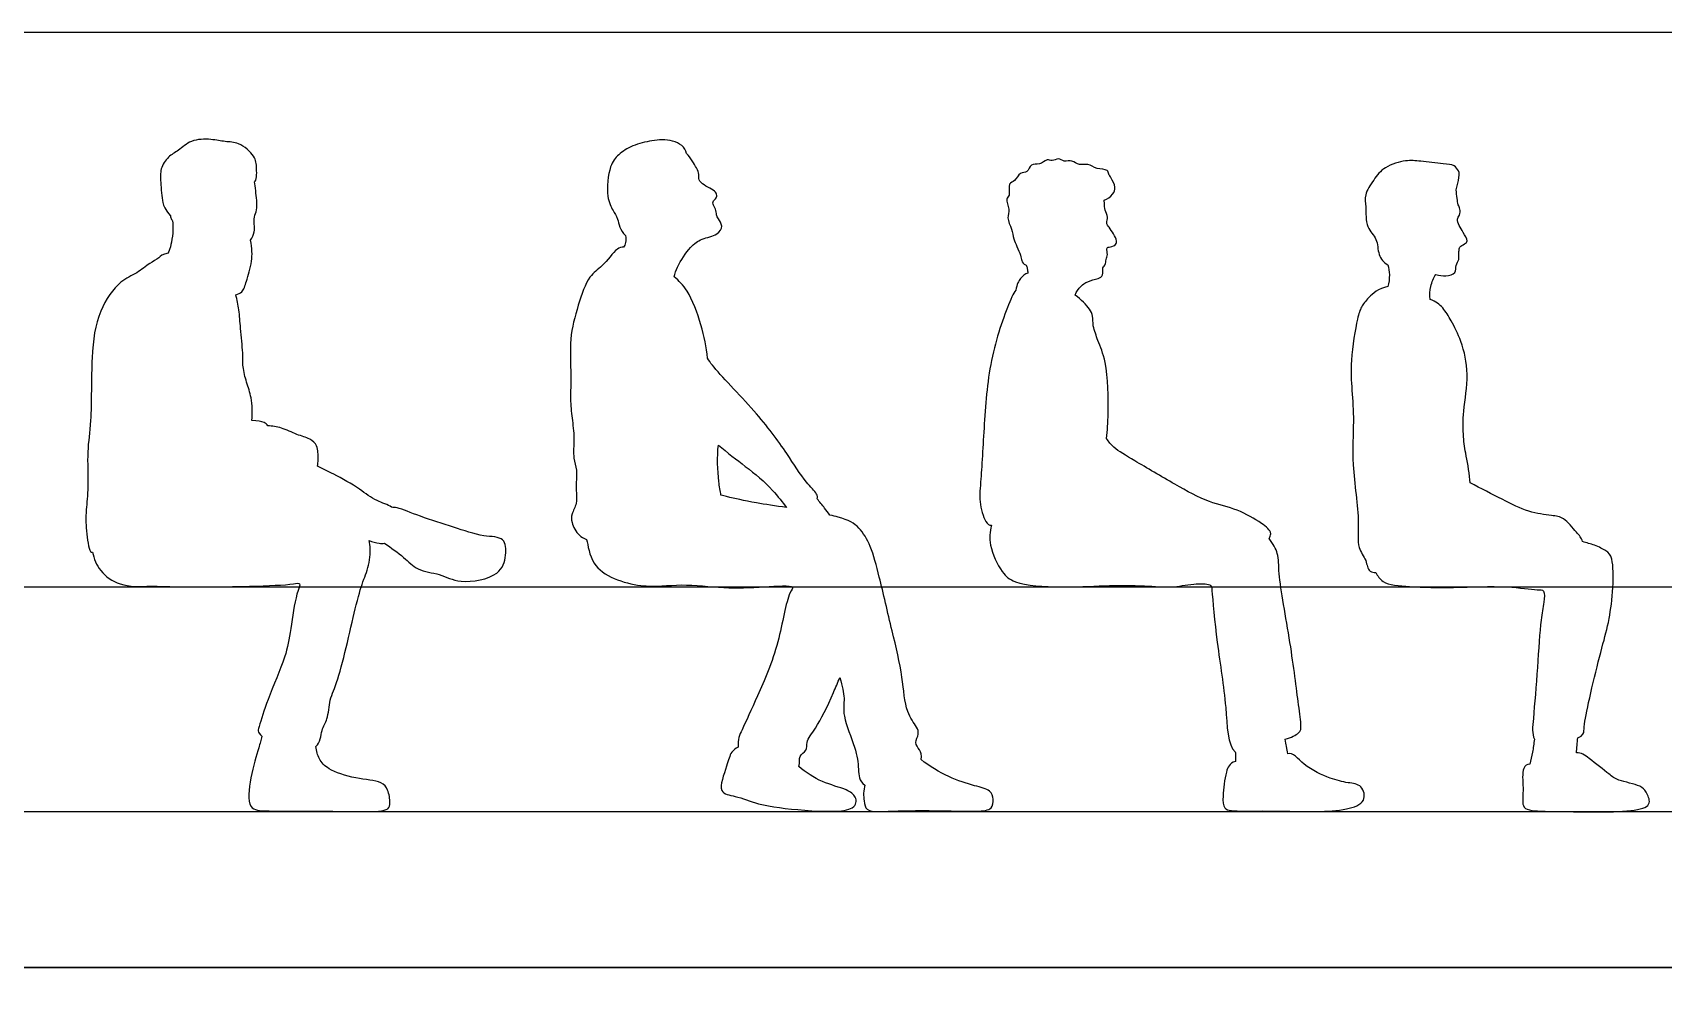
# Model space of a CAD drawing. Header units: millimetres. Extents: x 11.2 to 50.9, y -0.3 to 14.1.
# Drawn here: x 14.956 to 18.278, y 12.165 to 14.108 of the extents above; entities that cross this region are included whole.
import ezdxf

# ---------------------------------------------------------------- set-up
doc = ezdxf.new("R2010")
doc.units = ezdxf.units.MM
for name, color, linetype, true_color in [('AG-DIAGRAM', 7, 'Continuous', 0xfecc66), ('AG-GUIDES', 7, 'Continuous', 0xcccccc), ('AG-OUTLINE', 7, 'Continuous', 0x8000ff), ('X-VPRT', 6, 'Continuous', 0xff00ff)]:
    doc.layers.add(name, color=color, linetype=linetype, true_color=true_color)

msp = doc.modelspace()

# ---------------------------------------------------------------- linework, layer by layer
at = {"layer": 'AG-DIAGRAM'}
msp.add_line((11.4354, 12.5213), (21.0321, 12.5213), dxfattribs=at)
at = {"layer": 'AG-GUIDES'}
msp.add_line((11.4354, 12.9785), (21.0321, 12.9785), dxfattribs=at)
at = {"layer": 'AG-OUTLINE'}
for points, knots in [([(15.4076, 13.8041), (15.4124, 13.8058), (15.4122, 13.834), (15.4097, 13.8567), (15.3762, 13.8856), (15.3479, 13.8848), (15.3192, 13.8917), (15.2775, 13.8906), (15.2535, 13.8673), (15.2311, 13.8563), (15.2148, 13.8298), (15.2164, 13.8037), (15.2192, 13.7624), (15.2248, 13.7496), (15.2362, 13.7343)], [-3.731337, -3.731337, -3.731337, -3.731337, -3.434784, -3.141213, -2.780078, -2.478363, -2.165986, -1.803033, -1.47787, -1.19219, -0.887407, -0.587882, -0.226499, 0, 0, 0, 0]), ([(16.288, 13.8616), (16.2861, 13.8749), (16.258, 13.8922), (16.2177, 13.8883), (16.1782, 13.8793), (16.1482, 13.8599), (16.1296, 13.836), (16.1234, 13.7744), (16.1374, 13.7455), (16.1492, 13.7297), (16.1519, 13.7048), (16.1637, 13.6943)], [4.763986, 4.763986, 4.763986, 4.763986, 5.134912, 5.541936, 5.940618, 6.305426, 6.646688, 7.131828, 7.480218, 7.759648, 8.112764, 8.112764, 8.112764, 8.112764]), ([(16.2628, 13.6106), (16.2642, 13.617), (16.2701, 13.6355), (16.2948, 13.6715), (16.3178, 13.6889), (16.351, 13.6939), (16.3633, 13.7135), (16.3529, 13.7286), (16.3483, 13.7361), (16.3485, 13.7486), (16.3414, 13.7582), (16.3412, 13.7638), (16.3477, 13.7692), (16.3508, 13.7763), (16.3457, 13.7866), (16.3312, 13.7918), (16.3175, 13.802), (16.3125, 13.8078), (16.3139, 13.8201), (16.3082, 13.8326), (16.2962, 13.853), (16.288, 13.8616)], [0.122367, 0.122367, 0.122367, 0.122367, 0.332115, 0.735896, 1.052064, 1.381383, 1.634672, 1.86987, 2.043388, 2.245496, 2.444039, 2.570382, 2.735011, 2.891121, 3.074212, 3.305423, 3.545771, 3.702133, 3.894077, 4.11188, 4.460766, 4.460766, 4.460766, 4.460766]), ([(17.1386, 13.7668), (17.1454, 13.7677), (17.1573, 13.7785), (17.1633, 13.7926), (17.1535, 13.8119), (17.1479, 13.8188), (17.1469, 13.8304), (17.1226, 13.8284), (17.1069, 13.8427), (17.0878, 13.8358), (17.0739, 13.8495), (17.0574, 13.8436), (17.0455, 13.8535), (17.0331, 13.8449), (17.0217, 13.8517), (17.0079, 13.8367), (16.9884, 13.8428), (16.9839, 13.8209), (16.9664, 13.8246), (16.9578, 13.8041), (16.9421, 13.802), (16.9484, 13.7753), (16.9366, 13.7695), (16.948, 13.7473), (16.9393, 13.7303), (16.9515, 13.708), (16.9535, 13.6876), (16.9611, 13.6725), (16.9688, 13.6544), (16.9707, 13.6438), (16.9734, 13.6365), (16.9802, 13.6342)], [3.784657, 3.784657, 3.784657, 3.784657, 4.050677, 4.273644, 4.534016, 4.710958, 4.878664, 5.143993, 5.405652, 5.647555, 5.885609, 6.114528, 6.324743, 6.530574, 6.720256, 6.963124, 7.197043, 7.430543, 7.644067, 7.898999, 8.101628, 8.374331, 8.555524, 8.819234, 9.065351, 9.347882, 9.610683, 9.850637, 10.10566, 10.30039, 10.483228, 10.483228, 10.483228, 10.483228]), ([(17.8561, 13.7874), (17.8645, 13.8198), (17.8604, 13.8261), (17.8524, 13.8391), (17.8285, 13.8405), (17.7829, 13.8462), (17.754, 13.8487), (17.7091, 13.8358), (17.6883, 13.8086), (17.6681, 13.7775), (17.673, 13.7531), (17.6706, 13.7101), (17.6972, 13.6888), (17.6953, 13.6559), (17.7081, 13.6395), (17.7165, 13.6349)], [3.78963, 3.78963, 3.78963, 3.78963, 4.013592, 4.264467, 4.589357, 5.051526, 5.430034, 5.878852, 6.282251, 6.681815, 7.019985, 7.453193, 7.832002, 8.215124, 8.54426, 8.54426, 8.54426, 8.54426]), ([(15.3995, 13.6853), (15.4028, 13.6905), (15.41, 13.701), (15.4046, 13.7334), (15.4151, 13.7455), (15.4099, 13.7866), (15.4086, 13.7979), (15.4076, 13.8041)], [0, 0, 0, 0, 0.246539, 0.558406, 0.785884, 1.141746, 1.389823, 1.389823, 1.389823, 1.389823]), ([(17.0798, 13.5733), (17.0824, 13.5798), (17.0906, 13.5917), (17.1045, 13.6015), (17.1263, 13.6062), (17.1382, 13.6126), (17.1338, 13.6298), (17.1428, 13.6346), (17.1418, 13.6461), (17.147, 13.6553), (17.1428, 13.668), (17.1487, 13.6719), (17.1616, 13.6726), (17.1662, 13.6839), (17.158, 13.698), (17.1491, 13.711), (17.142, 13.7202), (17.148, 13.7325), (17.1392, 13.7457), (17.1397, 13.755), (17.1386, 13.7668)], [0, 0, 0, 0, 0.27443, 0.522431, 0.805591, 1.00927, 1.237974, 1.410668, 1.60257, 1.799835, 2.004122, 2.145063, 2.353266, 2.540044, 2.778664, 3.022388, 3.215335, 3.420174, 3.651709, 3.865328, 3.865328, 3.865328, 3.865328]), ([(17.8145, 13.6154), (17.8221, 13.613), (17.8336, 13.611), (17.8572, 13.6163), (17.8535, 13.6342), (17.8631, 13.645), (17.8608, 13.6542), (17.862, 13.6642), (17.8621, 13.6716), (17.8735, 13.677), (17.8818, 13.6832), (17.8697, 13.7014), (17.8626, 13.714), (17.8562, 13.7285), (17.8638, 13.7356), (17.8647, 13.749), (17.8597, 13.7571), (17.8581, 13.7706), (17.8566, 13.7816), (17.8561, 13.7874)], [0.346724, 0.346724, 0.346724, 0.346724, 0.610069, 0.862652, 1.084447, 1.293166, 1.464283, 1.645885, 1.794802, 1.993392, 2.157696, 2.407814, 2.643012, 2.855596, 3.029481, 3.231895, 3.407406, 3.616837, 3.856468, 3.856468, 3.856468, 3.856468]), ([(15.2404, 13.7242), (15.2413, 13.7178), (15.2417, 13.702), (15.2395, 13.6851), (15.2359, 13.6692), (15.2315, 13.6586)], [-0.7504119, -0.7504119, -0.7504119, -0.7504119, -0.543189, -0.2280052, -0.0357148, -0.0357148, -0.0357148, -0.0357148]), ([(15.2362, 13.7343), (15.2366, 13.7331), (15.2377, 13.7294), (15.2392, 13.7261), (15.2404, 13.7242)], [11.9386236, 11.9386236, 11.9386236, 11.9386236, 11.9734539, 12.0393365, 12.0393365, 12.0393365, 12.0393365]), ([(16.1637, 13.6943), (16.1647, 13.6897), (16.1646, 13.6799), (16.1616, 13.6736), (16.1598, 13.6708)], [-0.4058341, -0.4058341, -0.4058341, -0.4058341, -0.1854418, 0, 0, 0, 0]), ([(15.2315, 13.6586), (15.2193, 13.6562), (15.2132, 13.6485), (15.2007, 13.6414), (15.1943, 13.6375), (15.1859, 13.6323), (15.167, 13.6155), (15.1314, 13.603), (15.0862, 13.5385), (15.0738, 13.4472), (15.0765, 13.3176), (15.0656, 13.2564), (15.0698, 13.1843), (15.0643, 13.1363), (15.0636, 13.1064), (15.0681, 13.0599), (15.0745, 13.0483), (15.0777, 13.0497)], [0.560289, 0.560289, 0.560289, 0.560289, 0.801366, 1.086632, 1.086632, 1.086632, 1.408825, 1.778631, 2.286709, 2.875354, 3.553364, 4.034366, 4.537753, 4.949239, 5.285555, 5.70016, 5.892374, 5.892374, 5.892374, 5.892374]), ([(15.3694, 13.5738), (15.3743, 13.5749), (15.3857, 13.5799), (15.3907, 13.6026), (15.4039, 13.6408), (15.4028, 13.6682), (15.3995, 13.6853)], [-8.639632, -8.639632, -8.639632, -8.639632, -8.457775, -8.148114, -7.734965, -7.358097, -7.358097, -7.358097, -7.358097]), ([(16.1598, 13.6708), (16.1555, 13.6715), (16.1432, 13.6679), (16.1168, 13.6295), (16.0869, 13.6135), (16.066, 13.5498), (16.0481, 13.4851), (16.0536, 13.4112), (16.0504, 13.3626), (16.0544, 13.3223), (16.0601, 13.2818), (16.0556, 13.2408), (16.0663, 13.2171), (16.0611, 13.1835), (16.0668, 13.1493), (16.0528, 13.1277), (16.053, 13.1095), (16.0649, 13.0847), (16.0785, 13.0774), (16.084, 13.0755)], [-9.0898, -9.0898, -9.0898, -9.0898, -8.897962, -8.502395, -8.16181, -7.700349, -7.209956, -6.710313, -6.302771, -5.935678, -5.558433, -5.189031, -4.898435, -4.561975, -4.219313, -3.935849, -3.692462, -3.372556, -3.194448, -3.194448, -3.194448, -3.194448]), ([(16.9802, 13.6342), (16.981, 13.6318), (16.9821, 13.6286), (16.9832, 13.6214), (16.9836, 13.618)], [0, 0, 0, 0, 0.1575572, 0.2807543, 0.2807543, 0.2807543, 0.2807543]), ([(17.7165, 13.6349), (17.7185, 13.6283), (17.7211, 13.6144), (17.7191, 13.5984), (17.7169, 13.5903)], [0, 0, 0, 0, 0.2636433, 0.5444264, 0.5444264, 0.5444264, 0.5444264]), ([(16.3309, 13.4443), (16.3285, 13.4673), (16.32, 13.5109), (16.2925, 13.5834), (16.2725, 13.6019), (16.2628, 13.6106)], [-1.357002, -1.357002, -1.357002, -1.357002, -0.870489, -0.365338, 0, 0, 0, 0]), ([(16.9836, 13.618), (16.9772, 13.6163), (16.9681, 13.6084), (16.9612, 13.5957), (16.9587, 13.5831)], [-0.6636191, -0.6636191, -0.6636191, -0.6636191, -0.3325892, -0.0220267, -0.0220267, -0.0220267, -0.0220267]), ([(17.7169, 13.5903), (17.6971, 13.5871), (17.675, 13.5653), (17.6626, 13.5502), (17.6576, 13.5359), (17.6549, 13.5242), (17.6502, 13.5037), (17.64, 13.4383), (17.6435, 13.3798), (17.6485, 13.3133), (17.6418, 13.2282), (17.661, 13.1132), (17.6523, 13.0594), (17.6744, 13.0344), (17.6751, 13.0107), (17.6878, 13.008), (17.6925, 13.0079)], [-12.341979, -12.341979, -12.341979, -12.341979, -12.017622, -11.692857, -11.386002, -11.386002, -11.386002, -10.8466, -10.385096, -9.918707, -9.367275, -8.730066, -8.310753, -7.988816, -7.704492, -7.577198, -7.577198, -7.577198, -7.577198]), ([(17.803, 13.5642), (17.8021, 13.5731), (17.8031, 13.5913), (17.81, 13.6079), (17.8145, 13.6154)], [0, 0, 0, 0, 0.2981618, 0.5945688, 0.5945688, 0.5945688, 0.5945688]), ([(15.4025, 13.3179), (15.4038, 13.3331), (15.4026, 13.3642), (15.3912, 13.3947), (15.3829, 13.4278), (15.3846, 13.4556), (15.3788, 13.5053), (15.3767, 13.5424), (15.372, 13.5636), (15.3694, 13.5738)], [-2.427156, -2.427156, -2.427156, -2.427156, -2.039275, -1.709379, -1.383426, -1.078235, -0.675212, -0.321146, 0, 0, 0, 0]), ([(16.9587, 13.5831), (16.956, 13.5795), (16.9432, 13.5551), (16.906, 13.4527), (16.8946, 13.3254), (16.8886, 13.2), (16.8832, 13.1549), (16.8943, 13.1126), (16.9049, 13.1037), (16.9091, 13.1041)], [5.627231, 5.627231, 5.627231, 5.627231, 5.773253, 6.407152, 7.086269, 7.711064, 8.102698, 8.473849, 8.67665, 8.67665, 8.67665, 8.67665]), ([(17.1163, 13.5104), (17.1158, 13.5266), (17.1155, 13.5419), (17.0919, 13.5636), (17.0798, 13.5733)], [-2.3188025, -2.3188025, -2.3188025, -2.3188025, -1.9289757, -1.5877659, -1.5877659, -1.5877659, -1.5877659]), ([(17.8844, 13.1906), (17.8841, 13.2069), (17.8753, 13.249), (17.8701, 13.2836), (17.8697, 13.3386), (17.8833, 13.4112), (17.8686, 13.4782), (17.8466, 13.5196), (17.8303, 13.5478), (17.815, 13.56), (17.803, 13.5642)], [-16.422581, -16.422581, -16.422581, -16.422581, -16.028591, -15.663243, -15.240225, -14.735425, -14.254393, -13.857785, -13.529863, -13.222457, -13.222457, -13.222457, -13.222457]), ([(17.1437, 13.2808), (17.1455, 13.298), (17.1479, 13.3308), (17.1462, 13.4364), (17.1257, 13.4784), (17.1196, 13.5004), (17.1163, 13.5104)], [-1.716954, -1.716954, -1.716954, -1.716954, -1.302619, -0.718165, -0.323109, 0, 0, 0, 0]), ([(16.5538, 13.1582), (16.5554, 13.1617), (16.5538, 13.1695), (16.528, 13.1936), (16.4907, 13.2546), (16.4308, 13.3359), (16.3479, 13.4183), (16.3335, 13.44), (16.3309, 13.4443)], [4.028555, 4.028555, 4.028555, 4.028555, 4.210064, 4.541083, 5.031299, 5.643602, 6.298637, 6.463936, 6.463936, 6.463936, 6.463936]), ([(15.4347, 13.3068), (15.4329, 13.3101), (15.4269, 13.3152), (15.4141, 13.3167), (15.4025, 13.3179)], [-3.8882174, -3.8882174, -3.8882174, -3.8882174, -3.7080632, -3.4198061, -3.4198061, -3.4198061, -3.4198061]), ([(15.5359, 13.2245), (15.5366, 13.2291), (15.5377, 13.2403), (15.537, 13.2525), (15.5357, 13.2671), (15.5203, 13.2821), (15.4933, 13.288), (15.463, 13.3041), (15.444, 13.3062), (15.4347, 13.3068)], [-1.774691, -1.774691, -1.774691, -1.774691, -1.62901, -1.403653, -1.192933, -0.940776, -0.6385, -0.303884, 0, 0, 0, 0]), ([(16.3581, 13.1654), (16.3564, 13.1739), (16.3512, 13.2046), (16.3504, 13.2429), (16.3527, 13.2676)], [-0.7229635, -0.7229635, -0.7229635, -0.7229635, -0.5040515, 0, 0, 0, 0]), ([(16.3527, 13.2676), (16.3709, 13.2522), (16.4131, 13.2202), (16.4577, 13.1851), (16.4839, 13.1502), (16.4918, 13.1402)], [1.85134, 1.85134, 1.85134, 1.85134, 2.273316, 2.776658, 3.090512, 3.090512, 3.090512, 3.090512]), ([(17.4747, 13.0774), (17.477, 13.0802), (17.4814, 13.0918), (17.4575, 13.1105), (17.4101, 13.1382), (17.3508, 13.1496), (17.2828, 13.1877), (17.2036, 13.2341), (17.1584, 13.2607), (17.1482, 13.2742), (17.1437, 13.2808)], [3.885358, 3.885358, 3.885358, 3.885358, 4.017464, 4.323478, 4.75366, 5.197944, 5.708495, 6.268252, 6.676481, 6.954204, 6.954204, 6.954204, 6.954204]), ([(15.6866, 13.1409), (15.6796, 13.1464), (15.6536, 13.1533), (15.6219, 13.1789), (15.5736, 13.2067), (15.5464, 13.2193), (15.5359, 13.2245)], [-11.646748, -11.646748, -11.646748, -11.646748, -11.333048, -10.957949, -10.512377, -10.21405, -10.21405, -10.21405, -10.21405]), ([(16.4918, 13.1402), (16.4692, 13.1436), (16.4121, 13.1521), (16.3845, 13.1592), (16.362, 13.1645), (16.3581, 13.1654)], [7.3331921, 7.3331921, 7.3331921, 7.3331921, 7.6045421, 8.0477903, 8.1394547, 8.1394547, 8.1394547, 8.1394547]), ([(16.58, 13.1249), (16.5766, 13.1302), (16.5681, 13.1404), (16.5592, 13.1521), (16.5538, 13.1582)], [-0.50525, -0.50525, -0.50525, -0.50525, -0.2893176, 0, 0, 0, 0]), ([(18.1136, 13.0709), (18.1117, 13.0787), (18.1003, 13.0897), (18.0764, 13.1214), (18.0498, 13.1238), (18.0005, 13.1307), (17.954, 13.155), (17.9066, 13.1792), (17.8844, 13.1906)], [5.488956, 5.488956, 5.488956, 5.488956, 5.759133, 6.116431, 6.411096, 6.810966, 7.260077, 7.698723, 7.698723, 7.698723, 7.698723]), ([(15.6724, 13.0678), (15.6855, 13.0583), (15.7123, 13.0403), (15.7386, 13.0107), (15.7868, 13.0062), (15.8258, 12.9833), (15.9084, 12.9984), (15.9213, 13.0412), (15.9192, 13.0818), (15.871, 13.0799), (15.8127, 13.1013), (15.7486, 13.1202), (15.6997, 13.1407), (15.6906, 13.1406), (15.6866, 13.1409)], [0, 0, 0, 0, 0.399124, 0.752767, 1.134541, 1.524777, 2.018786, 2.384034, 2.705778, 3.065054, 3.523269, 4.006823, 4.411278, 4.610269, 4.610269, 4.610269, 4.610269]), ([(16.7657, 12.6268), (16.7685, 12.6368), (16.7626, 12.6468), (16.7516, 12.6612), (16.7626, 12.6791), (16.7567, 12.6946), (16.7326, 12.7255), (16.7296, 12.7953), (16.7059, 12.892), (16.6818, 12.9955), (16.6649, 13.0607), (16.64, 13.1025), (16.616, 13.1163), (16.586, 13.1235), (16.58, 13.1249)], [2.816358, 2.816358, 2.816358, 2.816358, 3.042357, 3.275883, 3.517745, 3.736876, 4.082811, 4.553289, 5.071877, 5.661192, 6.10163, 6.47754, 6.8737, 6.964377, 6.964377, 6.964377, 6.964377]), ([(16.9091, 13.1041), (16.9064, 13.0905), (16.9024, 13.063), (16.9291, 13.0074), (16.9584, 12.983), (17.0511, 12.9762), (17.1362, 12.9817), (17.2205, 12.982), (17.2759, 12.976), (17.3154, 12.9853), (17.3575, 12.9856), (17.3584, 12.9686), (17.3686, 12.8552), (17.3887, 12.7454), (17.3901, 12.6553), (17.4059, 12.6429)], [0, 0, 0, 0, 0.376654, 0.845761, 1.194105, 1.807293, 2.370866, 2.899294, 3.335602, 3.740771, 4.053099, 4.254904, 4.854419, 5.529883, 6.078637, 6.078637, 6.078637, 6.078637]), ([(15.5327, 12.6532), (15.5422, 12.6617), (15.5429, 12.6888), (15.5581, 12.7084), (15.56, 12.7519), (15.5805, 12.7876), (15.6143, 12.9456), (15.6292, 12.9921), (15.6448, 13.0316), (15.644, 13.0636), (15.6411, 13.0733)], [-8.60403, -8.60403, -8.60403, -8.60403, -8.276694, -7.977781, -7.614144, -7.223164, -6.532797, -6.109241, -5.733166, -5.36376, -5.36376, -5.36376, -5.36376]), ([(15.6411, 13.0733), (15.6474, 13.07), (15.6602, 13.0673), (15.6689, 13.0668), (15.6724, 13.0678)], [-13.02616, -13.02616, -13.02616, -13.02616, -12.7626454, -12.5945886, -12.5945886, -12.5945886, -12.5945886]), ([(16.084, 13.0755), (16.0875, 13.0631), (16.0922, 13.0089), (16.1966, 12.973), (16.2756, 12.9867), (16.3654, 12.9748), (16.4373, 12.978), (16.5131, 12.9831), (16.493, 12.9651), (16.4764, 12.8558), (16.433, 12.7569), (16.402, 12.6893), (16.3922, 12.6689), (16.3929, 12.6521)], [0, 0, 0, 0, 0.371357, 1.00063, 1.548472, 2.105954, 2.652491, 3.103313, 3.309301, 3.824601, 4.409682, 4.920048, 5.236435, 5.236435, 5.236435, 5.236435]), ([(17.5077, 12.6681), (17.5197, 12.6721), (17.5392, 12.6805), (17.5407, 12.6972), (17.5339, 12.7446), (17.5191, 12.8665), (17.4926, 13.002), (17.4954, 13.0454), (17.4834, 13.0658), (17.4747, 13.0774)], [6.889682, 6.889682, 6.889682, 6.889682, 7.136712, 7.362509, 7.740389, 8.397029, 9.105443, 9.489217, 9.822761, 9.822761, 9.822761, 9.822761]), ([(18.1039, 12.6712), (18.1155, 12.6761), (18.1169, 12.6873), (18.1174, 12.712), (18.1498, 12.8447), (18.1678, 12.9077), (18.1769, 12.9753), (18.1761, 13.0394), (18.163, 13.0517), (18.1429, 13.0626), (18.1216, 13.0687), (18.1136, 13.0709)], [5.497981, 5.497981, 5.497981, 5.497981, 5.713087, 6.003342, 6.953508, 7.428608, 7.851482, 8.260129, 8.561555, 8.84633, 9.048909, 9.048909, 9.048909, 9.048909]), ([(15.0777, 13.0497), (15.0804, 13.0362), (15.0913, 13.009), (15.1334, 12.9787), (15.1746, 12.9788), (15.1969, 12.9803)], [0, 0, 0, 0, 0.368534, 0.764808, 1.219798, 1.219798, 1.219798, 1.219798]), ([(17.6925, 13.0079), (17.6962, 13.001), (17.7052, 12.9838), (17.766, 12.9783), (17.8512, 12.9761), (17.9584, 12.982), (18.0173, 12.9716), (18.0377, 12.974), (18.0342, 12.9436), (18.0274, 12.9074), (18.0221, 12.8172), (18.014, 12.716), (18.0103, 12.6791), (18.0154, 12.6686)], [0, 0, 0, 0, 0.284919, 0.719344, 1.273092, 1.894536, 2.389614, 2.611159, 2.875577, 3.233915, 3.834729, 4.423143, 4.783801, 4.783801, 4.783801, 4.783801]), ([(15.1969, 12.9803), (15.2636, 12.9777), (15.3884, 12.9791), (15.481, 12.9828), (15.5042, 12.9882), (15.4911, 12.9623), (15.4808, 12.8879), (15.472, 12.8346), (15.434, 12.7522), (15.4183, 12.6971), (15.4129, 12.6834), (15.4228, 12.6743)], [-13.495659, -13.495659, -13.495659, -13.495659, -12.663167, -12.106068, -11.895651, -11.632452, -11.193931, -10.753535, -10.188458, -9.741228, -9.512029, -9.512029, -9.512029, -9.512029]), ([(16.5166, 12.6125), (16.5193, 12.6214), (16.5147, 12.6349), (16.5351, 12.6443), (16.5302, 12.6642), (16.5545, 12.6931), (16.5777, 12.7403), (16.596, 12.7836), (16.6005, 12.7943)], [6.451481, 6.451481, 6.451481, 6.451481, 6.700931, 6.952087, 7.19574, 7.546299, 8.081288, 8.249386, 8.249386, 8.249386, 8.249386]), ([(16.6005, 12.7943), (16.6049, 12.7756), (16.6118, 12.7492), (16.6035, 12.7186), (16.6344, 12.6478), (16.6386, 12.6094), (16.6391, 12.5825), (16.6514, 12.575)], [0.093951, 0.093951, 0.093951, 0.093951, 0.398156, 0.728578, 1.11921, 1.489428, 1.813174, 1.813174, 1.813174, 1.813174]), ([(15.4228, 12.6743), (15.4206, 12.6663), (15.416, 12.6496), (15.3992, 12.5934), (15.3906, 12.5236), (15.4358, 12.5217), (15.4884, 12.5224), (15.6236, 12.5206), (15.6809, 12.5213), (15.685, 12.5396), (15.6803, 12.5656), (15.6672, 12.5837), (15.6098, 12.5874), (15.5566, 12.6062), (15.5391, 12.6258), (15.5338, 12.6443), (15.5327, 12.6532)], [0, 0, 0, 0, 0.28519, 0.734269, 1.149143, 1.472242, 1.903557, 2.58387, 2.990389, 3.196737, 3.497527, 3.750169, 4.123663, 4.556352, 4.897394, 5.194462, 5.194462, 5.194462, 5.194462]), ([(17.5133, 12.6388), (17.5122, 12.6438), (17.5108, 12.6499), (17.5086, 12.6627), (17.5077, 12.6681)], [0, 0, 0, 0, 0.2264515, 0.365105, 0.365105, 0.365105, 0.365105]), ([(18.0154, 12.6686), (18.0145, 12.6596), (18.0118, 12.6417), (18.0081, 12.6255), (18.0059, 12.6175)], [-0.5879549, -0.5879549, -0.5879549, -0.5879549, -0.2874387, 0, 0, 0, 0]), ([(18.1013, 12.6406), (18.1015, 12.6447), (18.1022, 12.6541), (18.1034, 12.6666), (18.1039, 12.6712)], [-0.4495169, -0.4495169, -0.4495169, -0.4495169, -0.2229998, -0.0344691, -0.0344691, -0.0344691, -0.0344691]), ([(16.3929, 12.6521), (16.3881, 12.6494), (16.3769, 12.6423), (16.3712, 12.614), (16.3481, 12.5573), (16.3909, 12.5532), (16.4369, 12.533), (16.5233, 12.5229), (16.6331, 12.5176), (16.6353, 12.5515), (16.6132, 12.5676), (16.5618, 12.5795), (16.5314, 12.6007), (16.5166, 12.6125)], [0, 0, 0, 0, 0.237869, 0.559974, 0.973929, 1.29302, 1.706097, 2.276151, 2.85156, 3.159552, 3.449198, 3.869108, 4.309533, 4.309533, 4.309533, 4.309533]), ([(16.6514, 12.575), (16.6482, 12.5646), (16.6484, 12.5433), (16.6537, 12.522), (16.6857, 12.5205), (16.7678, 12.5246), (16.8732, 12.5201), (16.9111, 12.5239), (16.9141, 12.5464), (16.9074, 12.5661), (16.8724, 12.5734), (16.8207, 12.5902), (16.7833, 12.6132), (16.7657, 12.6268)], [0, 0, 0, 0, 0.320099, 0.558341, 0.84211, 1.363597, 1.954145, 2.268008, 2.504851, 2.742872, 3.062255, 3.481214, 3.939161, 3.939161, 3.939161, 3.939161]), ([(17.4062, 12.6229), (17.3938, 12.619), (17.3858, 12.5998), (17.3798, 12.554), (17.3817, 12.5266), (17.4005, 12.521), (17.4654, 12.523), (17.5696, 12.5201), (17.6289, 12.5231), (17.6744, 12.5384), (17.6655, 12.5769), (17.6341, 12.579), (17.598, 12.5881), (17.5471, 12.6112), (17.5226, 12.6422), (17.5133, 12.6388)], [0, 0, 0, 0, 0.28796, 0.712452, 1.007636, 1.237778, 1.72005, 2.347927, 2.824587, 3.200356, 3.515478, 3.832196, 4.202388, 4.669667, 5.041383, 5.041383, 5.041383, 5.041383]), ([(17.4059, 12.6429), (17.4063, 12.6399), (17.4069, 12.6318), (17.4065, 12.6267), (17.4062, 12.6229)], [-0.3054493, -0.3054493, -0.3054493, -0.3054493, -0.1954401, 0, 0, 0, 0]), ([(18.0059, 12.6175), (18.0007, 12.6179), (17.9884, 12.6084), (17.9946, 12.5693), (17.9888, 12.5314), (18.0067, 12.5215), (18.0665, 12.5216), (18.217, 12.5176), (18.256, 12.5346), (18.243, 12.5619), (18.2321, 12.5751), (18.185, 12.5836), (18.1672, 12.5972), (18.1302, 12.6274), (18.1107, 12.6411), (18.1013, 12.6406)], [0.14691, 0.14691, 0.14691, 0.14691, 0.362108, 0.728553, 1.082805, 1.318254, 1.765913, 2.432518, 2.766681, 3.046026, 3.290546, 3.676726, 3.966003, 4.401239, 4.68097, 4.68097, 4.68097, 4.68097])]:
    msp.add_open_spline(points, degree=3, knots=knots, dxfattribs=at)
at = {"layer": 'X-VPRT'}
for points in [[(11.1754, 14.1079), (11.1754, 12.2029), (21.2353, 12.2029), (21.2353, 14.1079)], [(11.1754, 12.2029), (11.1754, 10.2979), (21.2353, 10.2979), (21.2353, 12.2029)]]:
    msp.add_lwpolyline(points, close=True, dxfattribs=at)

doc.saveas('drawing.dxf')
